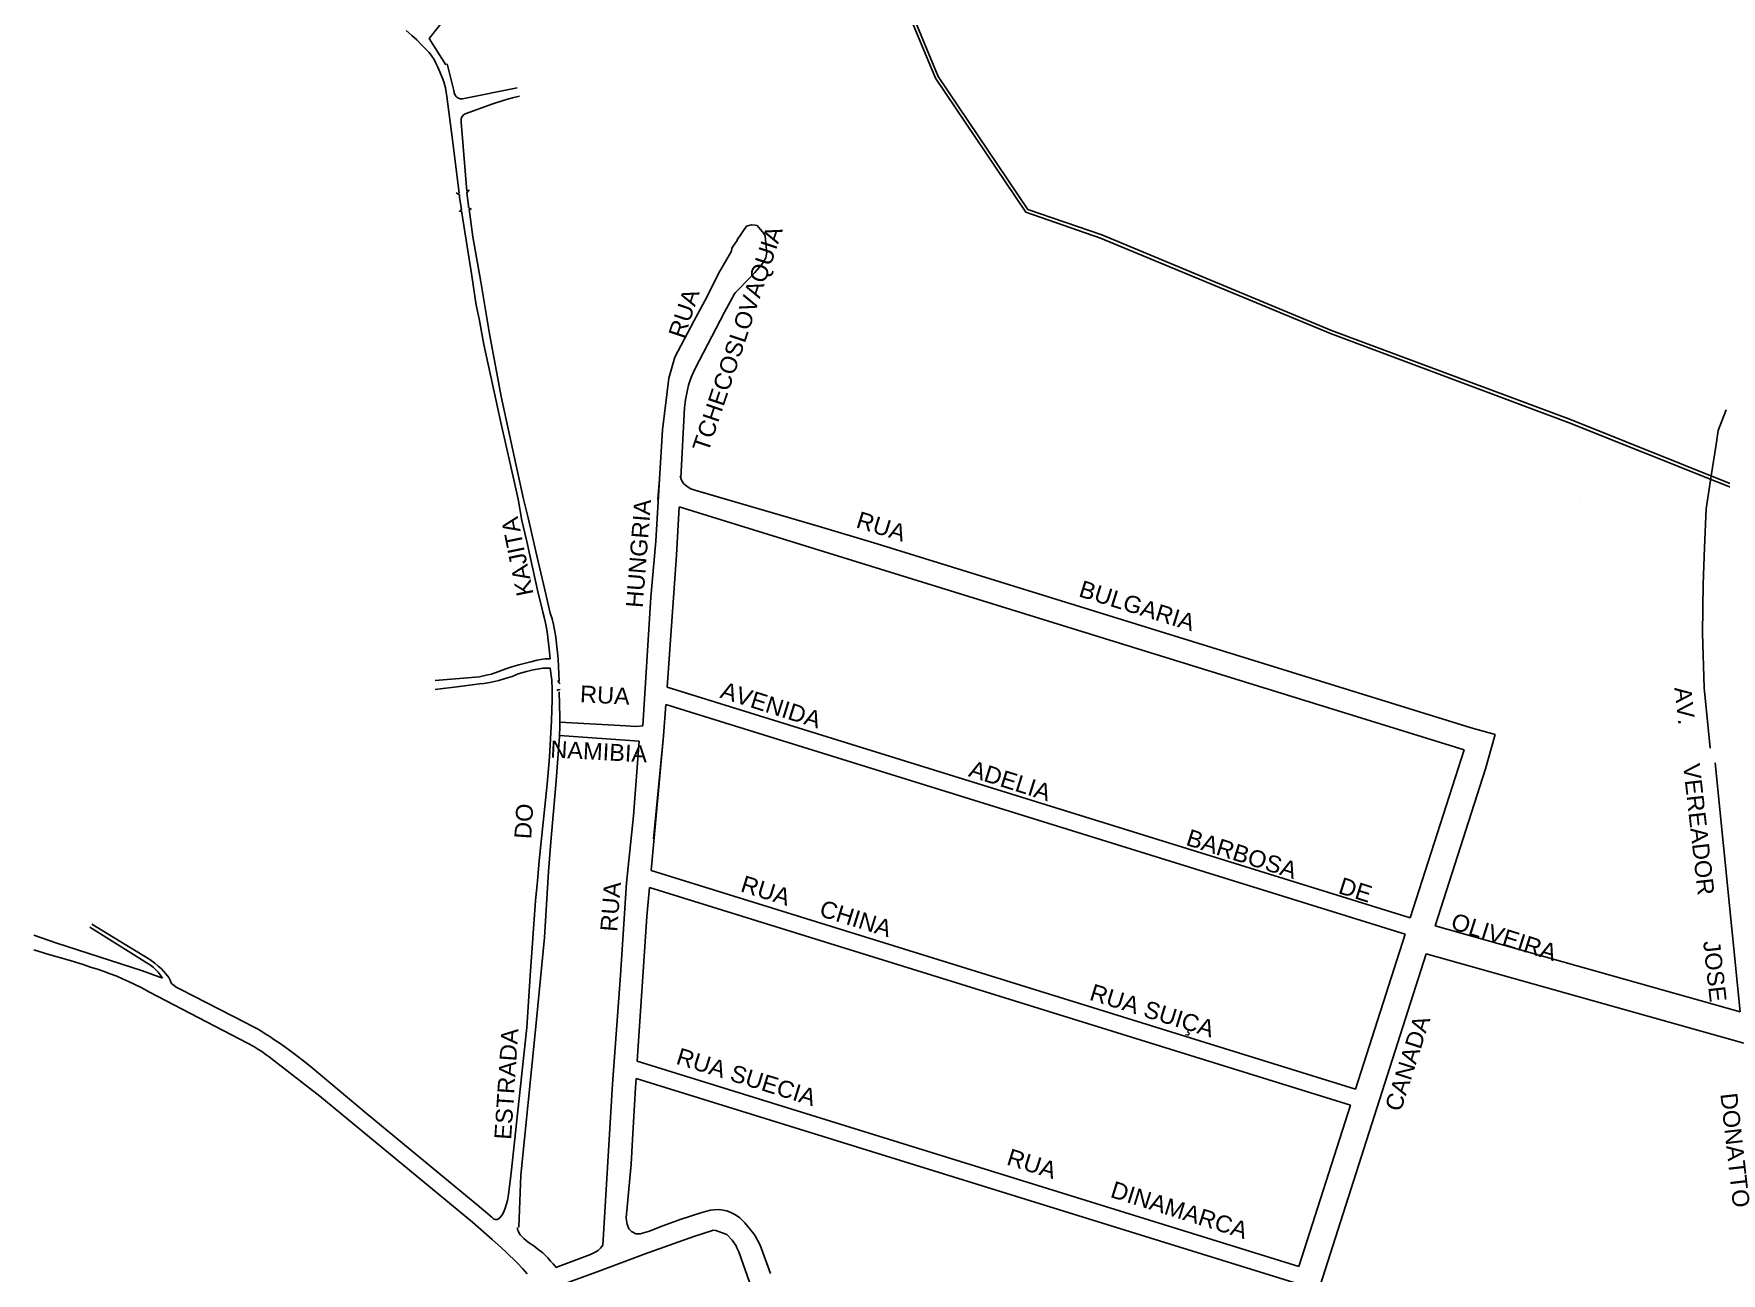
# Model space of a CAD drawing. Header units: millimetres. Extents: x 583 to 26013, y 350 to 21391.
# Drawn here: x 14091 to 15091, y 15925 to 16660 of the extents above; entities that cross this region are included whole.
import ezdxf

# ---------------------------------------------------------------- set-up
doc = ezdxf.new("R2010")
doc.units = ezdxf.units.MM
for name, color, linetype in [('105-QUADRAS_ESTRADAS', 80, 'Continuous'), ('110-CERCA_DE_ARAME', 10, 'Continuous'), ('115-PONTES_E_VIADUTO', 210, 'Continuous'), ('145-', 130, 'Continuous'), ('RIOS', 140, 'Continuous')]:
    doc.layers.add(name, color=color, linetype=linetype)
doc.styles.add('EU', font='arial.ttf', dxfattribs={"height": 10})

msp = doc.modelspace()

# ---------------------------------------------------------------- linework, layer by layer
at = {"lineweight": 25}
for p, q in [((14957.25613, 16244.49524), (14942.99376, 16248.44552)), ((14951.41915, 16224.10355), (14957.25613, 16244.49524))]:
    msp.add_line(p, q, dxfattribs=at)
at = {"color": 0, "linetype": 'Continuous'}
for p, q in [((14921.68471, 16131.15968), (15102.40896, 16080.22212)), ((14916.39322, 16114.61956), (15104.56113, 16061.58399))]:
    msp.add_line(p, q, dxfattribs=at)
at = {"color": 0, "linetype": 'Continuous', "elevation": -814.94843}
msp.add_lwpolyline([(15084.69897, 16236.38491), (15081.10969, 16272.17554), (15080.00327, 16304.44706), (15080.42162, 16333.6276), (15081.2146, 16355.35084), (15082.33082, 16378.27284), (15085.29463, 16397.73988), (15088.12594, 16416.33667), (15089.38754, 16424.62318), (15094.15382, 16436.89747)], dxfattribs=at)
at = {"layer": '105-QUADRAS_ESTRADAS', "color": 0, "linetype": 'Continuous'}
for p, q in [((14336.11551, 16670.40241), (14325.41551, 16656.80241)), ((14315.31551, 16658.70241), (14311.81551, 16661.60241)), ((14318.21551, 16656.10241), (14315.31551, 16658.70241)), ((14320.61551, 16653.60241), (14318.21551, 16656.10241)), ((14323.41551, 16650.80241), (14320.61551, 16653.60241)), ((14325.41551, 16648.50241), (14323.41551, 16650.80241)), ((14335.41551, 16641.30241), (14325.41551, 16656.80241)), ((14327.11551, 16646.50241), (14325.41551, 16648.50241)), ((14328.41551, 16644.40241), (14327.11551, 16646.50241)), ((14329.51551, 16642.30241), (14328.41551, 16644.40241)), ((14330.71551, 16639.90241), (14329.51551, 16642.30241)), ((14331.91551, 16637.20241), (14330.71551, 16639.90241)), ((14333.31551, 16633.80241), (14331.91551, 16637.20241)), ((14334.11551, 16631.20241), (14333.31551, 16633.80241)), ((14335.11551, 16627.60241), (14334.11551, 16631.20241)), ((14336.01551, 16622.60241), (14335.11551, 16627.60241)), ((14339.31551, 16596.80241), (14336.01551, 16622.60241)), ((14343.31551, 16565.30241), (14339.31551, 16596.80241)), ((14350.81551, 16516.20241), (14344.71551, 16554.80241)), ((14513.48145, 16545.7245), (14508.10419, 16537.54637)), ((14516.48824, 16546.42931), (14513.48145, 16545.7245)), ((14518.69036, 16546.24881), (14516.48824, 16546.42931)), ((14519.96083, 16546.14778), (14518.69036, 16546.24881)), ((14523.83824, 16541.34056), (14519.96083, 16546.14778)), ((14524.52984, 16540.00733), (14523.83824, 16541.34056)), ((14504.61225, 16530.8196), (14496.96777, 16517.57432)), ((14504.80293, 16532.72214), (14504.61225, 16530.8196)), ((14506.5201, 16535.10426), (14504.80293, 16532.72214)), ((14507.95423, 16537.144), (14506.5201, 16535.10426)), ((14508.10419, 16537.54637), (14507.95423, 16537.144)), ((14525.28348, 16533.38063), (14524.52984, 16540.00733)), ((14524.9436, 16526.92806), (14525.58268, 16530.28896)), ((14525.58268, 16530.28896), (14525.28348, 16533.38063)), ((14518.53192, 16518.19715), (14522.54748, 16522.72817)), ((14522.54748, 16522.72817), (14523.36208, 16524.09702)), ((14523.36208, 16524.09702), (14524.9436, 16526.92806)), ((14353.31551, 16498.90241), (14350.81551, 16516.20241)), ((14496.96777, 16517.57432), (14490.24661, 16504.09692)), ((14509.29176, 16508.56746), (14518.53192, 16518.19715)), ((14490.24661, 16504.09692), (14482.26801, 16489.3593)), ((14500.4405, 16494.75454), (14506.36637, 16505.55115)), ((14506.36637, 16505.55115), (14507.09233, 16506.48215)), ((14507.09233, 16506.48215), (14509.29176, 16508.56746)), ((14355.11551, 16490.70241), (14353.31551, 16498.90241)), ((14357.91551, 16475.50241), (14355.11551, 16490.70241)), ((14483.12406, 16461.27983), (14500.4405, 16494.75454)), ((14482.26801, 16489.3593), (14471.09346, 16468.01809)), ((14363.01551, 16452.10241), (14357.91551, 16475.50241)), ((14471.09346, 16468.01809), (14467.44863, 16455.54973)), ((14481.13957, 16457.08605), (14483.12406, 16461.27983)), ((14368.01551, 16429.30241), (14363.01551, 16452.10241)), ((14467.44863, 16455.54973), (14463.76156, 16425.08304)), ((14478.5405, 16448.70551), (14479.25354, 16451.50931)), ((14479.25354, 16451.50931), (14480.27867, 16454.38064)), ((14480.27867, 16454.38064), (14481.13957, 16457.08605)), ((14477.09902, 16439.54662), (14477.42463, 16442.7405)), ((14477.42463, 16442.7405), (14478.5405, 16448.70551)), ((14474.62641, 16396.58732), (14476.87543, 16437.97851)), ((14476.87543, 16437.97851), (14477.09902, 16439.54662)), ((14373.81551, 16403.30241), (14368.01551, 16429.30241)), ((14463.76156, 16425.08304), (14462.01799, 16395.80107)), ((14378.21551, 16384.00241), (14373.81551, 16403.30241)), ((14462.01799, 16395.80107), (14459.80187, 16359.13628)), ((14462.01799, 16395.80107), (14461.01799, 16383.80107)), ((14475.01988, 16395.21471), (14474.30888, 16397.69496)), ((14476.2908, 16393.15014), (14475.01988, 16395.21471)), ((14478.35557, 16391.44813), (14476.2908, 16393.15014)), ((14480.63806, 16390.10498), (14478.35557, 16391.44813)), ((14378.21551, 16384.00241), (14378.21551, 16384.00241)), ((14380.51551, 16371.20241), (14378.21551, 16383.90241)), ((14482.94908, 16389.23657), (14480.63806, 16390.10498)), ((14484.30759, 16388.83924), (14482.94908, 16389.23657)), ((14556.08986, 16367.92971), (14484.30759, 16388.83924)), ((14501.08986, 16383.92971), (14484.30759, 16388.83924)), ((14383.41551, 16358.80241), (14380.51551, 16371.20241)), ((14472.14, 16350.82747), (14473.69492, 16379.44414)), ((14473.69492, 16379.44414), (14938.81389, 16235.38009)), ((14591.08824, 16357.44329), (14556.08986, 16367.92971)), ((14390.01551, 16328.20241), (14383.41551, 16358.80241)), ((14459.80187, 16359.13628), (14458.58081, 16345.71708)), ((14466.52257, 16272.51603), (14472.14, 16350.82747)), ((14591.08824, 16357.44329), (14942.99376, 16248.44552)), ((14458.6114, 16345.7143), (14456.85643, 16325.88294)), ((14391.61551, 16322.20241), (14390.01551, 16328.20241)), ((14392.91551, 16316.90241), (14391.61551, 16322.20241)), ((14456.85643, 16325.88294), (14452.21842, 16249.55568)), ((14393.91551, 16313.20241), (14392.91551, 16316.90241)), ((14394.71551, 16309.70241), (14393.91551, 16313.20241)), ((14395.51551, 16305.40241), (14394.71551, 16309.70241)), ((14396.71551, 16295.20241), (14395.51551, 16305.40241)), ((14397.21551, 16289.30241), (14396.71551, 16295.20241)), ((14362.51551, 16280.30241), (14359.31551, 16279.60241)), ((14366.21551, 16281.60241), (14362.51551, 16280.30241)), ((14371.01551, 16283.30241), (14366.21551, 16281.60241)), ((14374.51551, 16284.60241), (14371.01551, 16283.30241)), ((14378.71551, 16285.70241), (14374.51551, 16284.60241)), ((14378.31551, 16280.40241), (14374.71551, 16278.90241)), ((14383.11551, 16281.80241), (14378.31551, 16280.40241)), ((14385.71551, 16287.60241), (14378.71551, 16285.70241)), ((14387.21551, 16282.80241), (14383.11551, 16281.80241)), ((14389.41551, 16288.60241), (14385.71551, 16287.60241)), ((14390.71551, 16283.40241), (14387.21551, 16282.80241)), ((14391.71551, 16288.90241), (14389.41551, 16288.60241)), ((14393.11551, 16283.70241), (14390.71551, 16283.40241)), ((14394.31551, 16289.40241), (14391.71551, 16288.90241)), ((14395.01551, 16283.80241), (14393.11551, 16283.70241)), ((14397.21551, 16289.30241), (14394.31551, 16289.40241)), ((14397.21551, 16283.70241), (14395.01551, 16283.80241)), ((14398.11551, 16276.70241), (14397.21551, 16283.70241)), ((14345.01551, 16273.10241), (14329.01551, 16271.10241)), ((14350.51551, 16278.30241), (14329.11551, 16276.50241)), ((14352.41551, 16274.20241), (14345.01551, 16273.10241)), ((14355.31551, 16278.60241), (14350.51551, 16278.30241)), ((14355.31551, 16274.60241), (14352.41551, 16274.20241)), ((14359.31551, 16279.60241), (14355.31551, 16278.60241)), ((14357.81551, 16274.80241), (14355.31551, 16274.60241)), ((14361.51551, 16275.30241), (14357.81551, 16274.80241)), ((14366.81551, 16276.50241), (14361.51551, 16275.30241)), ((14370.61551, 16277.70241), (14366.81551, 16276.50241)), ((14374.71551, 16278.90241), (14370.61551, 16277.70241)), ((14398.31551, 16271.10241), (14398.11551, 16276.70241)), ((14398.41551, 16265.00241), (14398.31551, 16271.10241)), ((14402.01551, 16270.90241), (14401.21551, 16270.60241)), ((14402.51551, 16275.20241), (14401.71551, 16276.40241)), ((14403.11551, 16271.10241), (14402.01551, 16270.90241)), ((14403.21551, 16274.50241), (14402.51551, 16275.20241)), ((14466.52257, 16272.51603), (14906.94931, 16135.77783)), ((14398.41551, 16265.00241), (14398.01551, 16252.70241)), ((14464.45714, 16243.72243), (14465.78783, 16262.27328)), ((14465.78783, 16262.27328), (14903.90214, 16126.25301)), ((14398.01551, 16252.70241), (14396.81551, 16231.10241)), ((14442.18973, 16249.62556), (14403.01551, 16251.83468)), ((14402.74088, 16243.94372), (14449.88975, 16240.46774)), ((14445.03229, 16249.5077), (14442.18973, 16249.62556)), ((14447.98768, 16249.28925), (14445.03229, 16249.5077)), ((14449.88975, 16240.46774), (14446.67803, 16196.35649)), ((14452.21842, 16249.55568), (14447.98768, 16249.28925)), ((14457.0648, 16163.99442), (14464.45714, 16243.72243)), ((14458.51764, 16182.57469), (14464.45714, 16243.72243)), ((14396.81551, 16231.10241), (14395.41551, 16215.10241)), ((14938.81389, 16235.38009), (14906.94931, 16135.77783)), ((14951.41915, 16224.10355), (14921.68471, 16131.15968)), ((15102.40896, 16080.22212), (15087.6521, 16227.60556)), ((14395.41551, 16215.10241), (14390.61551, 16169.60241)), ((14446.67803, 16196.35649), (14442.4342, 16156.50371)), ((14390.61551, 16169.60241), (14389.61551, 16157.60241)), ((14457.0648, 16163.99442), (14874.51353, 16034.39014)), ((14389.61551, 16157.60241), (14388.51551, 16146.20241)), ((14442.4342, 16156.50371), (14438.80345, 16101.92338)), ((14454.5214, 16136.5633), (14456.12111, 16153.81654)), ((14456.12111, 16153.81654), (14871.46637, 16024.86533)), ((14388.51551, 16146.20241), (14385.41551, 16101.50241)), ((14160.31551, 16107.90241), (14124.51551, 16130.40241)), ((14160.01551, 16111.10241), (14125.51551, 16132.20241)), ((14454.5214, 16136.5633), (14448.84353, 16050.95162)), ((14091.21551, 16125.50241), (14091.21551, 16125.50241)), ((14104.31551, 16121.10241), (14091.21551, 16125.50241)), ((14155.61551, 16104.50241), (14104.31551, 16121.10241)), ((14903.90214, 16126.25301), (14874.51353, 16034.39014)), ((14163.01551, 16109.00241), (14160.01551, 16111.10241)), ((14916.39322, 16114.61956), (14807.61551, 15774.60241)), ((14167.41551, 16100.20241), (14155.61551, 16104.50241)), ((14161.91551, 16106.60241), (14160.31551, 16107.90241)), ((14163.41551, 16105.20241), (14161.91551, 16106.60241)), ((14164.91551, 16107.30241), (14163.01551, 16109.00241)), ((14165.01551, 16103.60241), (14163.41551, 16105.20241)), ((14166.61551, 16105.80241), (14164.91551, 16107.30241)), ((14166.01551, 16102.10241), (14165.01551, 16103.60241)), ((14167.41551, 16100.20241), (14166.01551, 16102.10241)), ((14168.01551, 16104.30241), (14166.61551, 16105.80241)), ((14169.51551, 16102.70241), (14168.01551, 16104.30241)), ((14171.21551, 16100.50241), (14169.51551, 16102.70241)), ((14172.11551, 16098.90241), (14171.21551, 16100.50241)), ((14385.41551, 16101.50241), (14383.31551, 16070.80241)), ((14438.80345, 16101.92338), (14434.07485, 16037.2222)), ((14172.51551, 16097.70241), (14172.11551, 16098.90241)), ((14173.11551, 16096.70241), (14172.51551, 16097.70241)), ((14174.31551, 16095.70241), (14173.11551, 16096.70241)), ((14175.61551, 16094.70241), (14174.31551, 16095.70241)), ((14178.41551, 16093.30241), (14175.61551, 16094.70241)), ((14216.51551, 16073.90241), (14178.41551, 16093.30241)), ((14220.31551, 16071.80241), (14216.51551, 16073.90241)), ((14223.41551, 16070.20241), (14220.31551, 16071.80241)), ((14225.81551, 16069.00241), (14223.41551, 16070.20241)), ((14383.31551, 16070.80241), (14378.01551, 16021.50241)), ((14228.41551, 16067.20241), (14225.81551, 16069.00241)), ((14231.11551, 16065.50241), (14228.41551, 16067.20241)), ((14233.51551, 16063.80241), (14231.11551, 16065.50241)), ((14236.71551, 16061.70241), (14233.51551, 16063.80241)), ((14239.91551, 16059.50241), (14236.71551, 16061.70241)), ((14243.01551, 16057.30241), (14239.91551, 16059.50241)), ((14246.81551, 16054.30241), (14243.01551, 16057.30241)), ((14251.11551, 16051.20241), (14246.81551, 16054.30241)), ((14256.21551, 16046.90241), (14251.11551, 16051.20241)), ((14448.84353, 16050.95162), (14840.87375, 15929.23896)), ((14288.11551, 16020.20241), (14256.21551, 16046.90241)), ((14448.1631, 16040.692), (14447.80272, 16035.25815)), ((14448.1631, 16040.692), (14837.82658, 15919.71414)), ((14434.07485, 16037.2222), (14428.3607, 15941.88943)), ((14446.05083, 16004.51178), (14447.80272, 16035.25815)), ((14352.71551, 15966.80241), (14288.11551, 16020.20241)), ((14378.01551, 16021.50241), (14374.01551, 15984.80241)), ((14871.46637, 16024.86533), (14840.87375, 15929.23896)), ((14445.13554, 15989.92689), (14446.05083, 16004.51178)), ((14374.01551, 15984.80241), (14372.51551, 15972.00241)), ((14442.28949, 15958.17788), (14445.13554, 15989.92689)), ((14372.51551, 15972.00241), (14371.91551, 15968.40241)), ((14362.61551, 15958.50241), (14352.71551, 15966.80241)), ((14369.61551, 15961.30241), (14368.71551, 15959.80241)), ((14370.31551, 15963.30241), (14369.61551, 15961.30241)), ((14371.21551, 15965.80241), (14370.31551, 15963.30241)), ((14371.91551, 15968.40241), (14371.21551, 15965.80241)), ((14486.58989, 15960.98275), (14474.90422, 15957.36507)), ((14489.27413, 15961.7617), (14486.58989, 15960.98275)), ((14492.30044, 15962.5808), (14489.27413, 15961.7617)), ((14494.13844, 15962.85502), (14492.30044, 15962.5808)), ((14497.14119, 15962.97067), (14494.13844, 15962.85502)), ((14498.58414, 15962.90201), (14497.14119, 15962.97067)), ((14501.94489, 15962.30392), (14498.58414, 15962.90201)), ((14504.3539, 15961.33569), (14501.94489, 15962.30392)), ((14507.02734, 15959.89493), (14504.3539, 15961.33569)), ((14363.71551, 15957.50241), (14362.61551, 15958.50241)), ((14364.71551, 15957.20241), (14363.71551, 15957.50241)), ((14365.71551, 15957.20241), (14364.71551, 15957.20241)), ((14366.61551, 15957.50241), (14365.71551, 15957.20241)), ((14367.41551, 15958.00241), (14366.61551, 15957.50241)), ((14368.01551, 15958.80241), (14367.41551, 15958.00241)), ((14368.71551, 15959.80241), (14368.01551, 15958.80241)), ((14377.91551, 15951.20241), (14377.81551, 15952.30241)), ((14378.21551, 15950.40241), (14377.91551, 15951.20241)), ((14378.61551, 15949.50241), (14378.21551, 15950.40241)), ((14442.47521, 15956.49751), (14442.28949, 15958.17788)), ((14442.79926, 15954.33907), (14442.47521, 15956.49751)), ((14443.80775, 15951.58641), (14442.79926, 15954.33907)), ((14445.40496, 15950.00202), (14443.80775, 15951.58641)), ((14456.0513, 15950.17269), (14450.63438, 15948.60754)), ((14457.38439, 15950.71174), (14456.0513, 15950.17269)), ((14463.98878, 15953.28557), (14457.38439, 15950.71174)), ((14474.90422, 15957.36507), (14463.98878, 15953.28557)), ((14482.42245, 15946.99118), (14493.41175, 15950.65365)), ((14493.41175, 15950.65365), (14493.61442, 15950.77756)), ((14493.61442, 15950.77756), (14495.47391, 15950.68742)), ((14495.47391, 15950.68742), (14501.92249, 15948.15617)), ((14509.54339, 15958.18213), (14507.02734, 15959.89493)), ((14511.65691, 15956.12088), (14509.54339, 15958.18213)), ((14512.56031, 15955.10482), (14511.65691, 15956.12088)), ((14517.84848, 15948.70785), (14512.56031, 15955.10482)), ((14379.41551, 15948.10241), (14378.61551, 15949.50241)), ((14380.41551, 15947.00241), (14379.41551, 15948.10241)), ((14381.51551, 15945.80241), (14380.41551, 15947.00241)), ((14383.11551, 15944.50241), (14381.51551, 15945.80241)), ((14385.01551, 15943.10241), (14383.11551, 15944.50241)), ((14387.51551, 15941.50241), (14385.01551, 15943.10241)), ((14389.91551, 15939.60241), (14387.51551, 15941.50241)), ((14427.66872, 15940.92081), (14427.12763, 15940.12356)), ((14428.3607, 15941.88943), (14427.66872, 15940.92081)), ((14447.9898, 15948.70916), (14445.40496, 15950.00202)), ((14449.77218, 15948.57853), (14447.9898, 15948.70916)), ((14450.63438, 15948.60754), (14449.77218, 15948.57853)), ((14456.3315, 15937.71675), (14482.42245, 15946.99118)), ((14501.92249, 15948.15617), (14502.78908, 15947.45237)), ((14502.78908, 15947.45237), (14504.45008, 15945.54619)), ((14504.45008, 15945.54619), (14505.10835, 15944.80732)), ((14505.10835, 15944.80732), (14507.37126, 15941.51568)), ((14507.37126, 15941.51568), (14507.91156, 15940.399)), ((14507.91156, 15940.399), (14509.01508, 15937.87458)), ((14518.66008, 15947.41106), (14517.84848, 15948.70785)), ((14521.58533, 15941.90608), (14518.66008, 15947.41106)), ((14527.76548, 15925.19043), (14521.58533, 15941.90608)), ((14392.81551, 15937.40241), (14389.91551, 15939.60241)), ((14394.31551, 15935.90241), (14392.81551, 15937.40241)), ((14395.81551, 15934.30241), (14394.31551, 15935.90241)), ((14397.41551, 15932.50241), (14395.81551, 15934.30241)), ((14398.91551, 15930.80241), (14397.41551, 15932.50241)), ((14400.11551, 15929.40241), (14398.91551, 15930.80241)), ((14421.1189, 15936.38172), (14400.62529, 15928.58678)), ((14423.8674, 15937.76425), (14421.1189, 15936.38172)), ((14425.67988, 15938.81565), (14423.8674, 15937.76425)), ((14427.12763, 15940.12356), (14425.67988, 15938.81565)), ((14426.6773, 15926.62475), (14455.18532, 15937.33242)), ((14455.18532, 15937.33242), (14456.3315, 15937.71675)), ((14509.01508, 15937.87458), (14519.09035, 15909.32324)), ((14383.61551, 15924.90241), (14380.91551, 15928.00241)), ((14400.62529, 15928.58678), (14400.11551, 15929.40241)), ((14406.11545, 15919.28437), (14426.6773, 15926.62475))]:
    msp.add_line(p, q, dxfattribs=at)
at = {"layer": '110-CERCA_DE_ARAME', "color": 0, "linetype": 'Continuous'}
for p, q in [((14340.11551, 16626.10241), (14336.21551, 16641.80241)), ((14340.31551, 16624.60241), (14340.11551, 16626.10241)), ((14340.91551, 16623.30241), (14340.31551, 16624.60241)), ((14341.41551, 16622.60241), (14340.91551, 16623.30241)), ((14342.11551, 16622.00241), (14341.41551, 16622.60241)), ((14342.81551, 16621.50241), (14342.11551, 16622.00241)), ((14343.91551, 16621.20241), (14342.81551, 16621.50241)), ((14345.31551, 16621.10241), (14343.91551, 16621.20241)), ((14377.61551, 16627.70241), (14345.31551, 16621.10241)), ((14369.91551, 16620.30241), (14363.21551, 16618.20241)), ((14374.81551, 16621.80241), (14369.91551, 16620.30241)), ((14379.01551, 16622.70241), (14374.81551, 16621.80241)), ((14344.91551, 16610.20241), (14344.51551, 16609.50241)), ((14344.91551, 16610.20241), (14345.91551, 16611.60241)), ((14346.91551, 16612.20241), (14345.91551, 16611.60241)), ((14363.21551, 16618.20241), (14346.91551, 16612.20241)), ((14344.51551, 16609.50241), (14344.41551, 16608.60241)), ((14344.51551, 16607.40241), (14344.41551, 16608.60241)), ((14346.91551, 16578.40241), (14344.51551, 16607.40241)), ((14347.91551, 16566.40241), (14346.91551, 16578.40241)), ((14351.41551, 16539.30241), (14349.21551, 16555.70241)), ((14356.11551, 16512.80241), (14351.41551, 16539.30241)), ((14361.31551, 16481.80241), (14356.11551, 16512.80241)), ((14368.11551, 16444.80241), (14361.31551, 16481.80241)), ((14378.01551, 16399.30241), (14368.11551, 16444.80241)), ((14381.41551, 16384.00241), (14378.01551, 16399.30241)), ((14381.41551, 16384.00241), (14381.41551, 16384.00241)), ((14384.21551, 16372.80241), (14381.41551, 16383.90241)), ((15087.51551, 16384.00241), (15087.51551, 16384.00241)), ((14389.31551, 16350.40241), (14384.21551, 16372.80241)), ((14394.11551, 16330.20241), (14389.31551, 16350.40241)), ((14397.31551, 16316.30241), (14394.11551, 16330.20241)), ((14398.31551, 16313.10241), (14397.31551, 16316.30241)), ((14399.11551, 16309.60241), (14398.31551, 16313.10241)), ((14399.81551, 16306.60241), (14399.11551, 16309.60241)), ((14400.31551, 16303.40241), (14399.81551, 16306.60241)), ((14400.71551, 16300.30241), (14400.31551, 16303.40241)), ((14401.21551, 16296.50241), (14400.71551, 16300.30241)), ((14401.51551, 16293.00241), (14401.21551, 16296.50241)), ((14402.01551, 16289.10241), (14401.51551, 16293.00241)), ((14402.21551, 16284.70241), (14402.01551, 16289.10241)), ((14402.61551, 16276.10241), (14402.21551, 16284.70241)), ((14403.01551, 16255.00241), (14402.51551, 16269.80241)), ((14403.01551, 16249.80241), (14403.01551, 16255.00241)), ((14402.71551, 16243.40241), (14400.51551, 16214.60241)), ((14403.01551, 16249.80241), (14402.71551, 16243.40241)), ((14400.51551, 16214.60241), (14397.51551, 16180.80241)), ((14397.51551, 16180.80241), (14396.31551, 16163.30241)), ((14396.31551, 16163.30241), (14393.81551, 16124.20241)), ((14393.81551, 16124.20241), (14388.31551, 16067.50241)), ((14091.21551, 16116.80241), (14091.21551, 16116.80241)), ((14100.21551, 16114.20241), (14091.21551, 16116.80241)), ((14111.41551, 16111.00241), (14100.21551, 16114.20241)), ((14119.81551, 16108.50241), (14111.41551, 16111.00241)), ((14124.81551, 16106.70241), (14119.81551, 16108.50241)), ((14129.61551, 16105.30241), (14124.81551, 16106.70241)), ((14132.91551, 16104.10241), (14129.61551, 16105.30241)), ((14136.51551, 16102.60241), (14132.91551, 16104.10241)), ((14140.41551, 16101.20241), (14136.51551, 16102.60241)), ((14143.71551, 16099.80241), (14140.41551, 16101.20241)), ((14147.41551, 16098.20241), (14143.71551, 16099.80241)), ((14151.11551, 16096.40241), (14147.41551, 16098.20241)), ((14154.91551, 16094.60241), (14151.11551, 16096.40241)), ((14159.81551, 16091.80241), (14154.91551, 16094.60241)), ((14217.91551, 16061.60241), (14159.81551, 16091.80241)), ((14221.61551, 16059.60241), (14217.91551, 16061.60241)), ((14388.31551, 16067.50241), (14379.91551, 15983.30241)), ((14224.01551, 16058.10241), (14221.61551, 16059.60241)), ((14225.71551, 16057.10241), (14224.01551, 16058.10241)), ((14227.11551, 16056.10241), (14225.71551, 16057.10241)), ((14228.91551, 16054.70241), (14227.11551, 16056.10241)), ((14230.71551, 16053.50241), (14228.91551, 16054.70241)), ((14233.41551, 16051.40241), (14230.71551, 16053.50241)), ((14260.81551, 16030.20241), (14233.41551, 16051.40241)), ((14351.21551, 15955.60241), (14260.81551, 16030.20241)), ((14379.91551, 15983.30241), (14378.61551, 15952.50241)), ((14362.91551, 15945.20241), (14351.21551, 15955.60241)), ((14368.31551, 15940.40241), (14362.91551, 15945.20241)), ((14371.41551, 15937.60241), (14368.31551, 15940.40241)), ((14373.11551, 15935.80241), (14371.41551, 15937.60241)), ((14375.41551, 15933.60241), (14373.11551, 15935.80241)), ((14377.81551, 15931.30241), (14375.41551, 15933.60241)), ((14380.91551, 15928.00241), (14377.81551, 15931.30241))]:
    msp.add_line(p, q, dxfattribs=at)
at = {"layer": '115-PONTES_E_VIADUTO', "color": 0, "linetype": 'Continuous'}
for p, q in [((14343.41551, 16564.20241), (14341.51551, 16565.50241)), ((14343.51551, 16562.70241), (14343.41551, 16564.20241)), ((14344.61551, 16555.70241), (14343.51551, 16562.70241)), ((14349.21551, 16567.20241), (14347.81551, 16565.50241)), ((14348.81551, 16558.00241), (14347.81551, 16565.50241)), ((14344.61551, 16555.70241), (14343.51551, 16554.10241)), ((14348.91551, 16556.70241), (14348.81551, 16558.00241)), ((14350.61551, 16555.50241), (14348.91551, 16556.70241))]:
    msp.add_line(p, q, dxfattribs=at)
at = {"layer": '145-', "color": 0, "linetype": 'Continuous'}
msp.add_line((15007.61551, 16384.00241), (15007.61551, 16384.00241), dxfattribs=at)
at = {"layer": 'RIOS', "lineweight": 25, "flags": 128}
for points in [[(15133.26608, 16376.36659), (15001.11871, 16429.19116), (14859.59306, 16482.07938), (14723.40579, 16538.65314), (14679.03025, 16553.94316), (14625.47343, 16633.45204), (14599.4601, 16696.14173), (14578.20403, 16740.24934), (14551.77456, 16784.25282), (14530.36131, 16834.43262), (14504.08941, 16878.6334), (14395.4397, 16858.08485), (14322.01492, 16858.08485), (14272.08779, 16878.6334), (14213.36521, 16943.18543), (14189.86755, 16990.14627), (14175.16535, 17034.14975), (14107.64732, 17069.38312), (14095.87693, 17148.59448), (14083.9772, 17290.24183)], [(15134.87101, 16377.8789), (15001.84004, 16431.05668), (14860.32699, 16483.9402), (14724.11586, 16540.52387), (14680.31491, 16555.61591), (14627.24401, 16634.40341), (14601.286, 16696.95976), (14579.96585, 16741.20037), (14553.56001, 16785.1645), (14532.14857, 16835.34005), (14505.09334, 16880.85872), (14395.25224, 16860.08485), (14322.4104, 16860.08485), (14273.26471, 16880.31178), (14215.03033, 16944.32715), (14191.71956, 16990.91448), (14176.80641, 17035.54932), (14109.47584, 17070.68487), (14097.86458, 17148.82541), (14085.94447, 17290.71536)]]:
    msp.add_lwpolyline(points, dxfattribs=at)

# ---------------------------------------------------------------- texts
at = {"color": 0, "linetype": 'Continuous', "lineweight": 20, "style": 'EU'}
for s, rotation, p in [('TCHECOSLOVAQUIA', 71.4489135, (14490.76995, 16411.17398)), ('RUA', 71.4489135, (14476.51905, 16478.51262)), ('KAJITA', 101.5415995, (14387.38441, 16327.69506)), ('RUA                            BULGARIA', 342.7903694, (14577.88517, 16367.36673)), ('AVENIDA                        ADELIA                      BARBOSA       DE             OLIVEIRA', 342.45012612, (14497.33833, 16266.4509)), ('AV.      VEREADOR       JOSE              DONATTO', 276.46466523, (15063.37752, 16272.17554, -814.94843)), ('ESTRADA                             DO', 86.19720229, (14374.05472, 16004.18294)), ('RUA     CHINA                                RUA SUIÇA', 342.75212785, (14509.4124, 16151.64354)), ('RUA SUECIA', 342.75212785, (14471.22256, 16049.49574))]:
    msp.add_text(s, height=10, rotation=rotation, dxfattribs=at).set_placement(p)
at = {"color": 0, "linetype": 'Continuous', "lineweight": 30, "style": 'EU'}
for s, rotation, p in [('                  RUA                                          HUNGRIA ', 85.47553624, (14431.32037, 16057.74269)), ('RUA ', 356.97527781, (14414.69965, 16263.63316)), ('NAMIBIA', 356.97527781, (14397.10986, 16230.9223)), ('                       RUA                                                                              CANADA', 72.27527743, (14772.88533, 15619.01641)), ('RUA         DINAMARCA', 342.61446682, (14667.10086, 15989.79089))]:
    msp.add_text(s, height=10, rotation=rotation, dxfattribs=at).set_placement(p)

doc.saveas('drawing.dxf')
